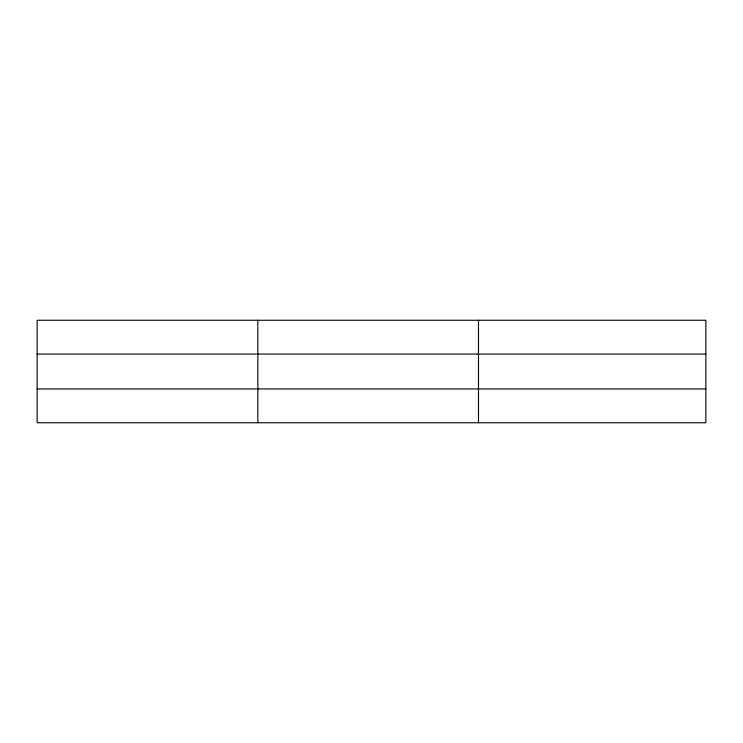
<?xml version="1.0" encoding="UTF-8"?>
<svg xmlns="http://www.w3.org/2000/svg" width="743" height="743" viewBox="0 0 743 743"><rect width="100%" height="100%" fill="white"/><g stroke="black" fill="none" stroke-linecap="round" stroke-linejoin="round"><path stroke-width="1.11" d="M705.85 354.077L705.85 320.252L37.15 320.252L37.15 422.748L705.85 422.748L705.85 354.077L37.15 354.077M37.15 388.923L705.85 388.923M478.492 320.252L478.492 422.748M257.821 320.252L257.821 422.748"/></g></svg>
